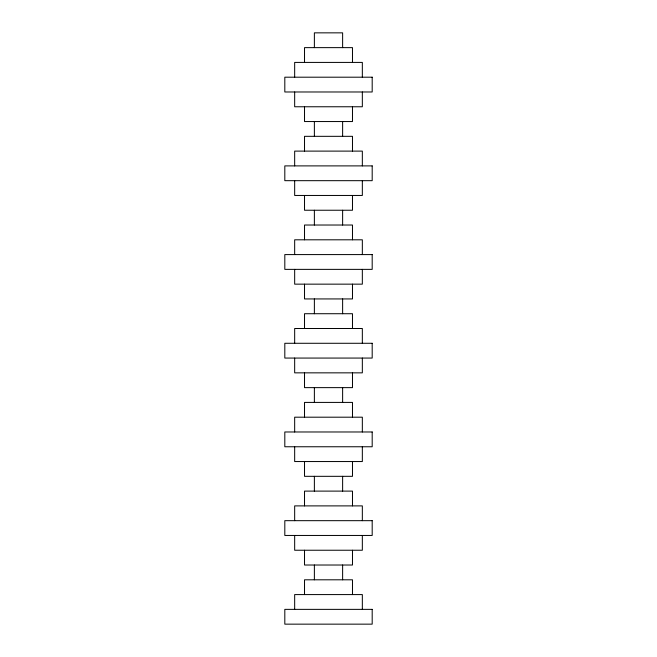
<?xml version="1.0" encoding="UTF-8"?>
<svg xmlns="http://www.w3.org/2000/svg" width="657" height="657" viewBox="0 0 657 657"><rect width="100%" height="100%" fill="white"/><g stroke="black" fill="none" stroke-linecap="round" stroke-linejoin="round"><path stroke-width="0.99" d="M362.336 77.198L362.336 62.415L294.665 62.415L294.665 77.198M362.336 91.98L362.336 106.763L294.665 106.763L294.665 91.98M362.336 165.893L362.336 151.11L294.665 151.11L294.665 165.893M362.336 180.675L362.336 195.458L294.665 195.458L294.665 180.675M362.336 254.588L362.336 239.805L294.665 239.805L294.665 254.588M362.336 269.37L362.336 284.153L294.665 284.153L294.665 269.37M362.336 343.283L362.336 328.5L294.665 328.5L294.665 343.283M362.336 358.065L362.336 372.848L294.665 372.848L294.665 358.065M362.336 431.978L362.336 417.195L294.665 417.195L294.665 431.978M362.336 446.76L362.336 461.543L294.665 461.543L294.665 446.76M362.336 520.673L362.336 505.89L294.665 505.89L294.665 520.673M362.336 535.455L362.336 550.238L294.665 550.238L294.665 535.455M362.336 609.368L362.336 594.585L294.665 594.585L294.665 609.368M352.481 62.415L352.481 47.633L304.52 47.633L304.52 62.415M352.481 106.763L352.481 121.545L304.52 121.545L304.52 106.763M352.481 151.11L352.481 136.328L304.52 136.328L304.52 151.11M352.481 195.458L352.481 210.24L304.52 210.24L304.52 195.458M352.481 239.805L352.481 225.023L304.52 225.023L304.52 239.805M352.481 284.153L352.481 298.935L304.52 298.935L304.52 284.153M352.481 328.5L352.481 313.718L304.52 313.718L304.52 328.5M352.481 372.848L352.481 387.63L304.52 387.63L304.52 372.848M352.481 417.195L352.481 402.413L304.52 402.413L304.52 417.195M352.481 461.543L352.481 476.325L304.52 476.325L304.52 461.543M352.481 505.89L352.481 491.108L304.52 491.108L304.52 505.89M352.481 550.238L352.481 565.02L304.52 565.02L304.52 550.238M352.481 594.585L352.481 579.803L304.52 579.803L304.52 594.585M342.625 47.633L342.625 32.85L314.375 32.85L314.375 47.633M342.625 121.545L342.625 136.328M342.625 210.24L342.625 225.023M342.625 298.935L342.625 313.718M342.625 387.63L342.625 402.413M342.625 476.325L342.625 491.108M342.625 565.02L342.625 579.803M314.375 121.545L314.375 136.328M314.375 210.24L314.375 225.023M314.375 298.935L314.375 313.718M314.375 387.63L314.375 402.413M314.375 476.325L314.375 491.108M314.375 565.02L314.375 579.803M372.19 77.198L284.81 77.198L284.81 91.98L372.19 91.98L372.19 77.198M372.19 165.893L284.81 165.893L284.81 180.675L372.19 180.675L372.19 165.893M372.19 254.588L284.81 254.588L284.81 269.37L372.19 269.37L372.19 254.588M372.19 343.283L284.81 343.283L284.81 358.065L372.19 358.065L372.19 343.283M372.19 431.978L284.81 431.978L284.81 446.76L372.19 446.76L372.19 431.978M372.19 520.673L284.81 520.673L284.81 535.455L372.19 535.455L372.19 520.673M372.19 609.368L284.81 609.368L284.81 624.15L372.19 624.15L372.19 609.368"/></g></svg>
